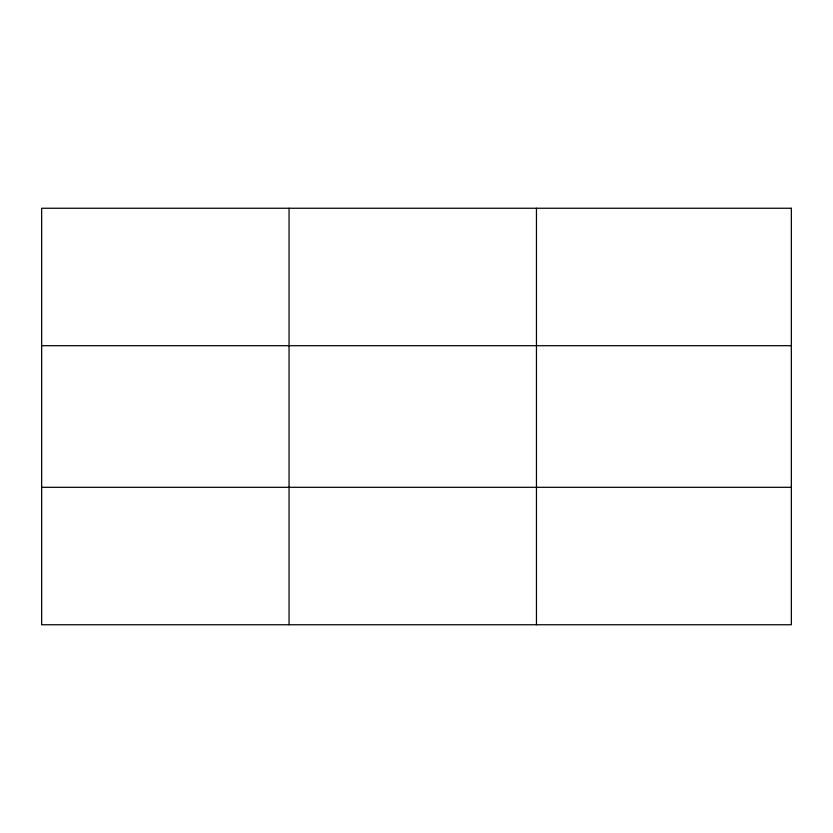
<?xml version="1.0" encoding="UTF-8"?>
<svg xmlns="http://www.w3.org/2000/svg" width="833" height="833" viewBox="0 0 833 833"><rect width="100%" height="100%" fill="white"/><g stroke="black" fill="none" stroke-linecap="round" stroke-linejoin="round"><path stroke-width="1.25" d="M289.051 624.75L289.051 208.25M536.452 624.75L536.452 208.25M41.65 345.695L791.35 345.695M41.65 487.305L791.35 487.305M791.35 208.25L41.65 208.25L41.65 624.75L791.35 624.75L791.35 208.25"/></g></svg>
